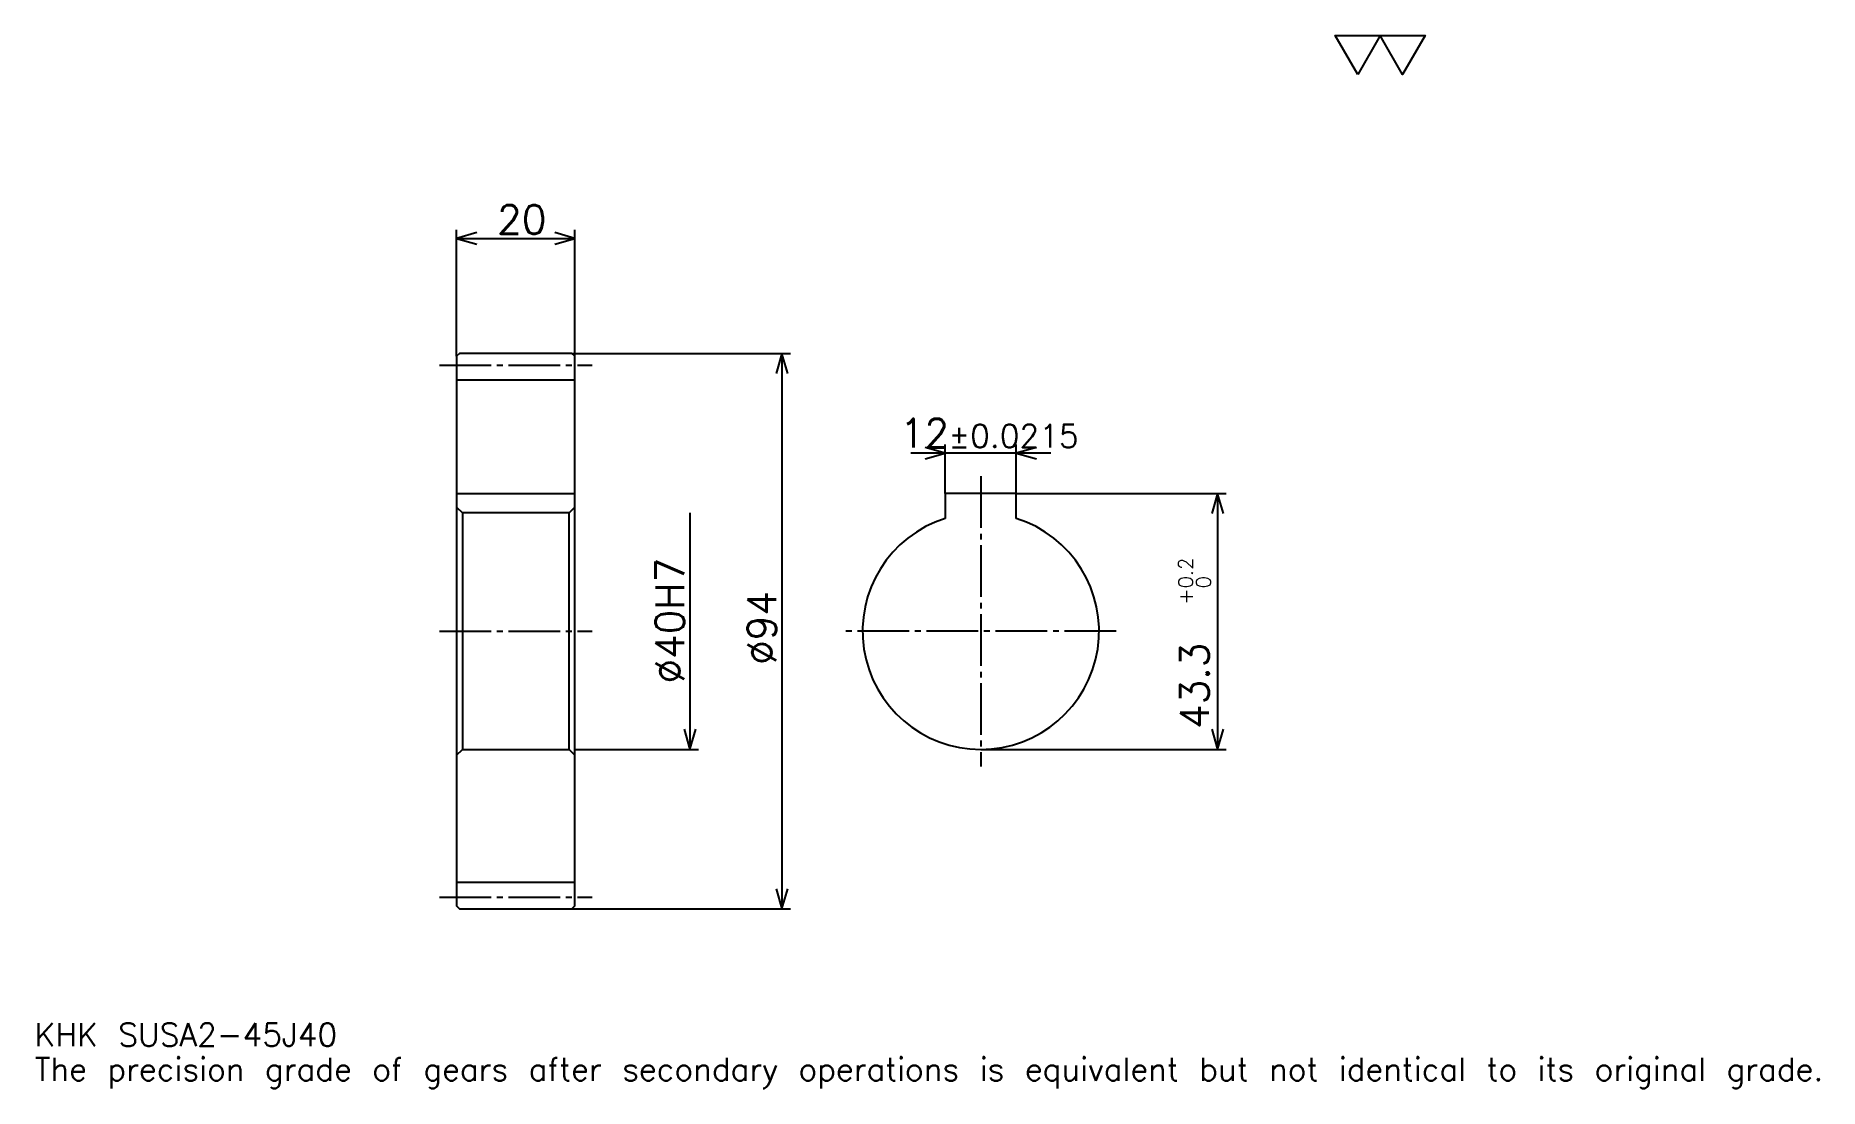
# Model space of a CAD drawing. Extents: x 10 to 312, y 4 to 182.
import ezdxf

# ---------------------------------------------------------------- set-up
doc = ezdxf.new("R2010")
doc.units = 0
doc.linetypes.add('DASHDOT', pattern=[11.673913, 8.755435, -0.972826, 0.972826, -0.972826])
doc.layers.get('0').update_dxf_attribs({"linetype": 'CONTINUOUS'})
doc.layers.add('DASHDOT', color=6, linetype='DASHDOT')
doc.styles.add('KANJI', font='TXT', dxfattribs={"bigfont": 'BIGFONT'})

msp = doc.modelspace()

# ---------------------------------------------------------------- linework, layer by layer
at = {"color": 5}
for p, q in [((81.092392, 127.92662), (81.092392, 148.842377)), ((101.092392, 127.92662), (101.092392, 148.842377)), ((81.092392, 147.383148), (101.092392, 147.383148)), ((81.092392, 127.42662), (81.092392, 127.92662)), ((100.592392, 127.92662), (101.092392, 127.92662)), ((101.092392, 127.92662), (137.573364, 127.92662)), ((101.092392, 127.42662), (101.092392, 127.92662)), ((136.114136, 127.92662), (136.114136, 33.92662)), ((163.733704, 104.226624), (163.733704, 112.495644)), ((175.733704, 104.226624), (175.733704, 112.495644)), ((181.570648, 111.0364), (157.896729, 111.0364)), ((175.733704, 104.226624), (211.241852, 104.226624)), ((209.782608, 104.226624), (209.782608, 60.92662)), ((120.548912, 100.92662), (120.548912, 60.92662)), ((101.092392, 60.92662), (122.008148, 60.92662)), ((169.733704, 60.92662), (211.241852, 60.92662)), ((100.592392, 33.92662), (101.092392, 33.92662)), ((101.092392, 33.92662), (137.573364, 33.92662))]:
    msp.add_line(p, q, dxfattribs=at)
at = {"color": 4}
for p, q in [((81.092392, 123.42662), (101.092392, 123.42662)), ((81.092392, 104.226624), (101.092392, 104.226624)), ((101.092392, 101.92662), (100.092392, 100.92662)), ((81.092392, 59.92662), (82.092392, 60.92662)), ((101.092392, 59.92662), (100.092392, 60.92662)), ((81.092392, 38.42662), (101.092392, 38.42662))]:
    msp.add_line(p, q, dxfattribs=at)
at = {"color": 7}
msp.add_lwpolyline([(233.478256, 175.108688), (229.684235, 181.684998), (244.860321, 181.684998), (241.066299, 175.108688), (237.272278, 181.684998), (233.478256, 175.108688)], dxfattribs=at)
at = {"color": 5}
for points in [[(84.497284, 148.355957), (81.092392, 147.383148), (84.497284, 146.410309)], [(97.6875, 146.410309), (101.092392, 147.383148), (97.6875, 148.355957)], [(137.08696, 124.521729), (136.114136, 127.92662), (135.141296, 124.521729)], [(160.328796, 110.063576), (163.733704, 111.0364), (160.328796, 112.009232)], [(179.13858, 112.009232), (175.733704, 111.0364), (179.13858, 110.063576)], [(210.755432, 100.821732), (209.782608, 104.226624), (208.809784, 100.821732)], [(119.57608, 64.331512), (120.548912, 60.92662), (121.521744, 64.331512)], [(208.809784, 64.331512), (209.782608, 60.92662), (210.755432, 64.331512)], [(135.141296, 37.331512), (136.114136, 33.92662), (137.08696, 37.331512)]]:
    msp.add_lwpolyline(points, dxfattribs=at)
at = {"color": 4}
for points in [[(81.092392, 59.92662), (81.092392, 34.42662), (81.592392, 33.92662), (100.592392, 33.92662), (101.092392, 34.42662), (101.092392, 127.42662), (100.592392, 127.92662), (81.592392, 127.92662), (81.092392, 127.42662), (81.092392, 59.92662)], [(175.733704, 100.005402), (175.733704, 104.226624), (163.733704, 104.226624), (163.733704, 100.005402)], [(81.092392, 101.92662), (82.092392, 100.92662), (82.092392, 60.92662), (100.092392, 60.92662), (100.092392, 100.92662), (82.092392, 100.92662)]]:
    msp.add_lwpolyline(points, dxfattribs=at)
msp.add_arc((169.733704, 80.92662), 20, 107.45760275, 72.54239725, dxfattribs=at)
at = {"layer": 'DASHDOT', "color": 7}
for p, q in [((78.173912, 125.92662), (104.010872, 125.92662)), ((169.733704, 107.145096), (169.733704, 58.008141)), ((78.173912, 80.92662), (104.010872, 80.92662)), ((192.652176, 80.92662), (146.815216, 80.92662)), ((78.173912, 35.92662), (104.010872, 35.92662))]:
    msp.add_line(p, q, dxfattribs=at)

# ---------------------------------------------------------------- texts
at = {"color": 7, "style": 'KANJI'}
for s, height, p in [('20', 4.86413, (87.93071, 148.161407)), ('12', 4.86413, (156.045074, 112.009232)), ('%%p0.0215', 3.891304, (164.264862, 112.009232)), ('KHK SUSA2-45J40', 3.891304, (9.728261, 10.701087)), ('The precision grade of gears after secondary operations is equivalent but not identical to its original grade.', 3.891304, (9.728261, 4.86413))]:
    msp.add_text(s, height=height, dxfattribs=at).set_placement(p)
for s, height, p in [('%%c40H7', 4.86413, (119.57608, 72.049583)), ('0.2', 2.432065, (205.599457, 88.155037)), ('+', 2.432065, (205.599457, 85.431122)), ('0', 2.432065, (208.615219, 88.155037)), ('%%c94', 4.86413, (135.141296, 75.211266)), ('43.3', 4.86413, (208.323364, 64.377243))]:
    msp.add_text(s, height=height, rotation=90, dxfattribs=at).set_placement(p)

doc.saveas('drawing.dxf')
